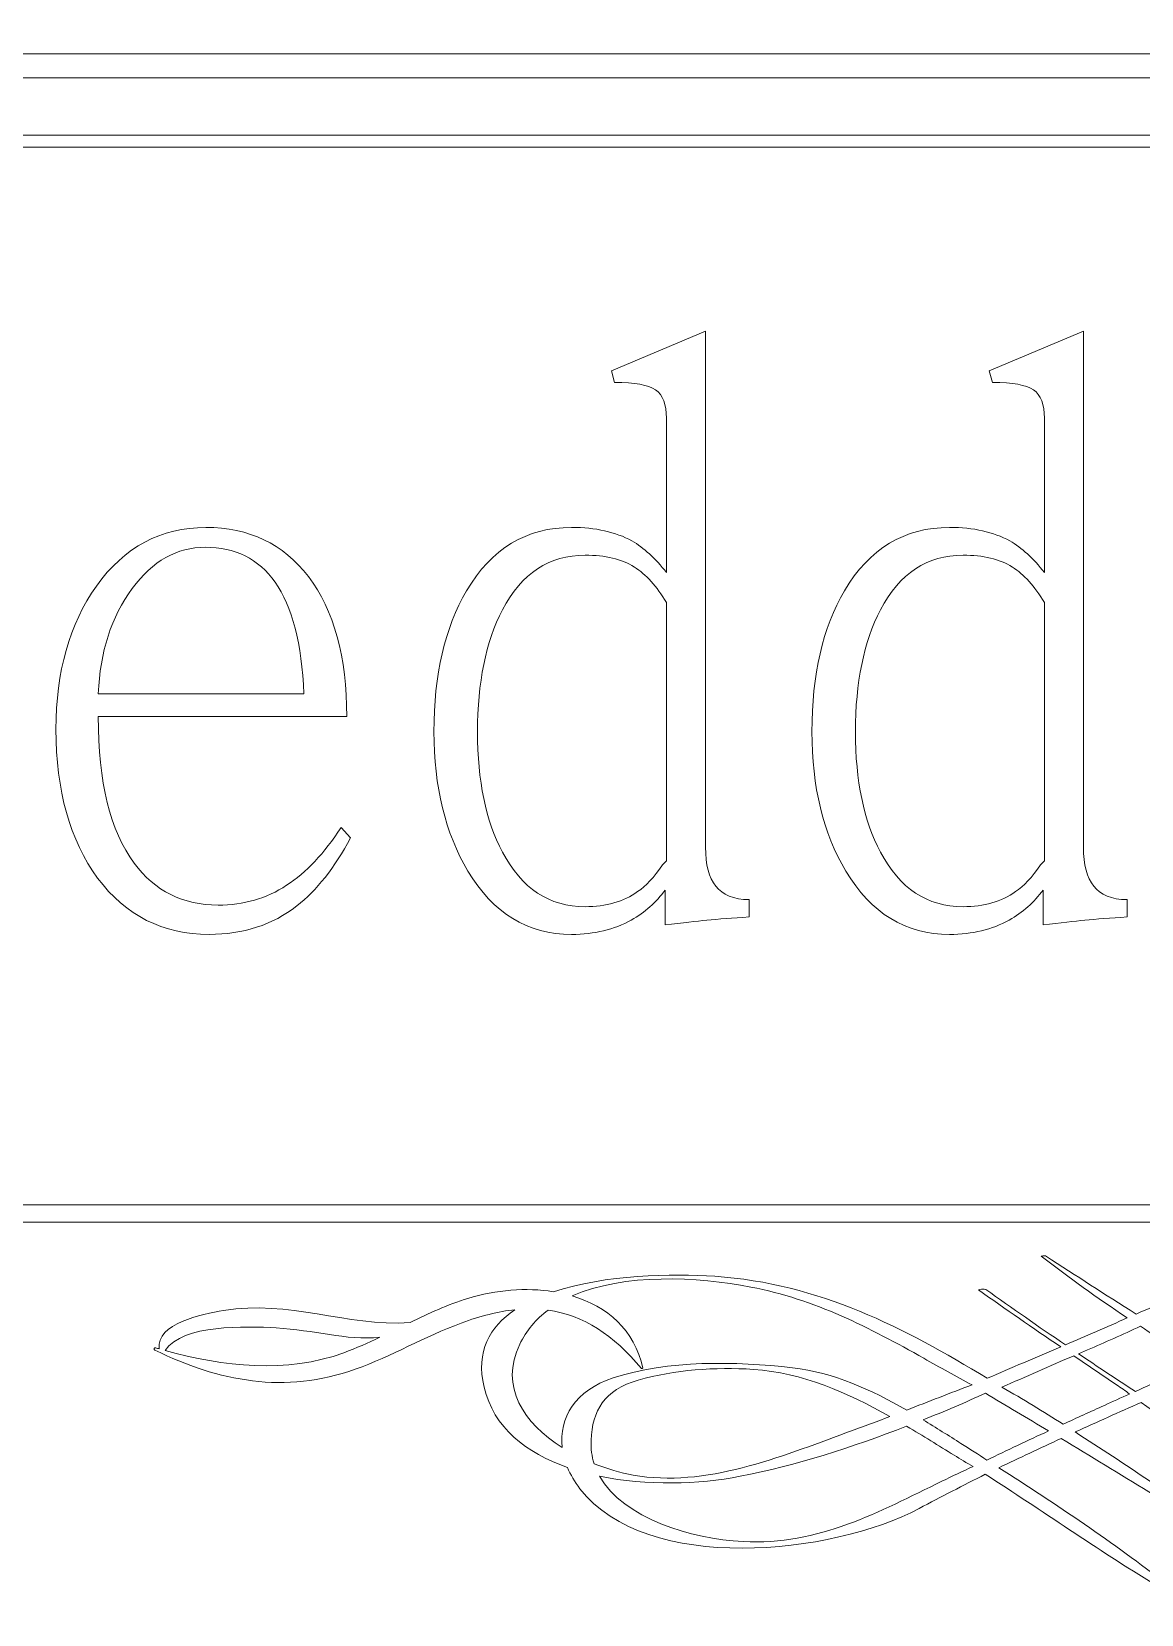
# Model space of a CAD drawing. Header units: millimetres. Extents: x -2181 to -135, y -809 to 517.
# Drawn here: x -420.31 to -396.58, y -97.23 to -63.39 of the extents above; entities that cross this region are included whole.
import ezdxf

# ---------------------------------------------------------------- set-up
doc = ezdxf.new("R2010")
doc.units = ezdxf.units.MM
doc.header["$MEASUREMENT"] = 0
doc.layers.add('layer 1', color=7, linetype='Continuous')

msp = doc.modelspace()

# ---------------------------------------------------------------- linework, layer by layer
at = {"layer": 'layer 1', "color": 250, "lineweight": 18}
msp.add_open_spline([(-449.9816, 121.6882), (-449.9816, 121.6882), (-330.1239, 121.6882), (-330.1239, 121.6882), (-330.1239, 121.6882), (-330.1239, 121.6882), (-330.1239, -123.7867), (-330.1239, -123.7867), (-330.1239, -123.7867), (-330.1239, -123.7867), (-449.9816, -123.7867), (-449.9816, -123.7867), (-449.9816, -123.7867), (-449.9816, -123.7867), (-449.9816, 121.6882), (-449.9816, 121.6882)], degree=3, knots=[0, 0, 0, 0, 0.2, 0.2, 0.2, 0.2, 0.4, 0.4, 0.4, 0.4, 0.6, 0.6, 0.6, 0.6, 1, 1, 1, 1], dxfattribs=at)
at = {"layer": 'layer 1', "color": 175, "lineweight": 18}
for points, knots in [([(-390.2295, -64.3813), (-390.2295, -64.3813), (-331.6591, -64.3813), (-331.6591, -64.3813), (-331.6591, -64.3813), (-331.6591, -64.3813), (-331.6591, -63.8664), (-331.6591, -63.8664), (-331.6591, -63.8664), (-331.6591, -63.8664), (-390.2295, -63.8664), (-390.2295, -63.8664), (-390.2295, -63.8664), (-390.2295, -63.8664), (-448.7999, -63.8664), (-448.7999, -63.8664), (-448.7999, -63.8664), (-448.7999, -63.8664), (-448.7999, -64.3813), (-448.7999, -64.3813), (-448.7999, -64.3813), (-448.7999, -64.3813), (-390.2295, -64.3813), (-390.2295, -64.3813)], [0, 0, 0, 0, 0.1428571, 0.1428571, 0.1428571, 0.1428571, 0.2857143, 0.2857143, 0.2857143, 0.2857143, 0.4285714, 0.4285714, 0.4285714, 0.4285714, 0.5714286, 0.5714286, 0.5714286, 0.5714286, 0.7142857, 0.7142857, 0.7142857, 0.7142857, 1, 1, 1, 1]), ([(-390.2305, -65.605), (-390.2305, -65.605), (-390.2295, -65.605), (-390.2295, -65.605), (-390.2295, -65.605), (-390.2295, -65.605), (-390.2285, -65.605), (-390.2285, -65.605), (-390.2285, -65.605), (-390.2285, -65.605), (-337.51, -65.605), (-337.51, -65.605), (-337.51, -65.605), (-337.51, -65.605), (-337.51, -65.8627), (-337.51, -65.8627), (-337.51, -65.8627), (-337.51, -65.8627), (-390.2285, -65.8627), (-390.2285, -65.8627), (-390.2285, -65.8627), (-390.2285, -65.8627), (-390.2295, -65.8627), (-390.2295, -65.8627), (-390.2295, -65.8627), (-390.2295, -65.8627), (-390.2305, -65.8627), (-390.2305, -65.8627), (-390.2305, -65.8627), (-390.2305, -65.8627), (-442.949, -65.8627), (-442.949, -65.8627), (-442.949, -65.8627), (-442.949, -65.8627), (-442.949, -65.605), (-442.949, -65.605), (-442.949, -65.605), (-442.949, -65.605), (-390.2305, -65.605), (-390.2305, -65.605)], [0, 0, 0, 0, 0.0909091, 0.0909091, 0.0909091, 0.0909091, 0.1818182, 0.1818182, 0.1818182, 0.1818182, 0.2727273, 0.2727273, 0.2727273, 0.2727273, 0.3636364, 0.3636364, 0.3636364, 0.3636364, 0.4545455, 0.4545455, 0.4545455, 0.4545455, 0.5454545, 0.5454545, 0.5454545, 0.5454545, 0.6363636, 0.6363636, 0.6363636, 0.6363636, 0.7272727, 0.7272727, 0.7272727, 0.7272727, 0.8181818, 0.8181818, 0.8181818, 0.8181818, 1, 1, 1, 1]), ([(-405.9001, -80.8316), (-405.9001, -80.8316), (-405.9001, -69.7946), (-405.9001, -69.7946), (-405.9001, -69.7946), (-405.9001, -69.7946), (-407.9139, -70.641), (-407.9139, -70.641), (-407.9139, -70.641), (-407.9139, -70.641), (-407.8454, -70.8949), (-407.8454, -70.8949)], [0, 0, 0, 0, 0.25, 0.25, 0.25, 0.25, 0.5, 0.5, 0.5, 0.5, 1, 1, 1, 1]), ([(-397.8175, -80.8316), (-397.8175, -80.8316), (-397.8175, -69.7946), (-397.8175, -69.7946), (-397.8175, -69.7946), (-397.8175, -69.7946), (-399.8313, -70.641), (-399.8313, -70.641), (-399.8313, -70.641), (-399.8313, -70.641), (-399.7628, -70.8949), (-399.7628, -70.8949)], [0, 0, 0, 0, 0.25, 0.25, 0.25, 0.25, 0.5, 0.5, 0.5, 0.5, 1, 1, 1, 1]), ([(-407.8454, -70.8949), (-407.4161, -70.8949), (-407.1239, -70.9457), (-406.9686, -71.0472), (-406.9686, -71.0472), (-406.8134, -71.1601), (-406.7357, -71.3632), (-406.7357, -71.6567)], [0, 0, 0, 0, 0.3333333, 0.3333333, 0.3333333, 0.3333333, 1, 1, 1, 1]), ([(-399.7628, -70.8949), (-399.3336, -70.8949), (-399.0413, -70.9457), (-398.8861, -71.0472), (-398.8861, -71.0472), (-398.7308, -71.1601), (-398.6532, -71.3632), (-398.6532, -71.6567)], [0, 0, 0, 0, 0.3333333, 0.3333333, 0.3333333, 0.3333333, 1, 1, 1, 1]), ([(-413.5717, -78.0385), (-413.5717, -76.7633), (-413.8457, -75.7645), (-414.3936, -75.0422), (-414.3936, -75.0422), (-414.9325, -74.3426), (-415.6631, -73.9927), (-416.5855, -73.9927), (-416.5855, -73.9927), (-417.5445, -73.9927), (-418.3253, -74.4103), (-418.9281, -75.2454), (-418.9281, -75.2454), (-419.5035, -76.0579), (-419.7911, -77.0792), (-419.7911, -78.3093), (-419.7911, -78.3093), (-419.7911, -79.6184), (-419.4943, -80.6792), (-418.9007, -81.4918), (-418.9007, -81.4918), (-418.2979, -82.2931), (-417.5034, -82.6937), (-416.517, -82.6937), (-416.517, -82.6937), (-415.7864, -82.6937), (-415.1608, -82.4905), (-414.6402, -82.0843), (-414.6402, -82.0843), (-414.2201, -81.757), (-413.8365, -81.2717), (-413.4895, -80.6285)], [0, 0, 0, 0, 0.1111111, 0.1111111, 0.1111111, 0.1111111, 0.2222222, 0.2222222, 0.2222222, 0.2222222, 0.3333333, 0.3333333, 0.3333333, 0.3333333, 0.4444444, 0.4444444, 0.4444444, 0.4444444, 0.5555556, 0.5555556, 0.5555556, 0.5555556, 0.6666667, 0.6666667, 0.6666667, 0.6666667, 0.7777778, 0.7777778, 0.7777778, 0.7777778, 1, 1, 1, 1]), ([(-406.7357, -74.9576), (-406.9732, -74.6529), (-407.2198, -74.4272), (-407.4755, -74.2805), (-407.4755, -74.2805), (-407.8226, -74.0886), (-408.2518, -73.9927), (-408.7632, -73.9927), (-408.7632, -73.9927), (-409.7313, -73.9927), (-410.4802, -74.4441), (-411.0099, -75.3469), (-411.0099, -75.3469), (-411.4757, -76.1369), (-411.7086, -77.1413), (-411.7086, -78.3601), (-411.7086, -78.3601), (-411.7086, -79.5338), (-411.4665, -80.5269), (-410.9825, -81.3394), (-410.9825, -81.3394), (-410.4437, -82.2423), (-409.7039, -82.6937), (-408.7632, -82.6937), (-408.7632, -82.6937), (-408.2792, -82.6937), (-407.8545, -82.5921), (-407.4892, -82.389), (-407.4892, -82.389), (-407.1969, -82.2197), (-406.9549, -82.0053), (-406.7631, -81.7457)], [0, 0, 0, 0, 0.1111111, 0.1111111, 0.1111111, 0.1111111, 0.2222222, 0.2222222, 0.2222222, 0.2222222, 0.3333333, 0.3333333, 0.3333333, 0.3333333, 0.4444444, 0.4444444, 0.4444444, 0.4444444, 0.5555556, 0.5555556, 0.5555556, 0.5555556, 0.6666667, 0.6666667, 0.6666667, 0.6666667, 0.7777778, 0.7777778, 0.7777778, 0.7777778, 1, 1, 1, 1]), ([(-398.6532, -74.9576), (-398.8906, -74.6529), (-399.1372, -74.4272), (-399.3929, -74.2805), (-399.3929, -74.2805), (-399.74, -74.0886), (-400.1692, -73.9927), (-400.6806, -73.9927), (-400.6806, -73.9927), (-401.6487, -73.9927), (-402.3976, -74.4441), (-402.9273, -75.3469), (-402.9273, -75.3469), (-403.3931, -76.1369), (-403.626, -77.1413), (-403.626, -78.3601), (-403.626, -78.3601), (-403.626, -79.5338), (-403.384, -80.5269), (-402.8999, -81.3394), (-402.8999, -81.3394), (-402.3611, -82.2423), (-401.6213, -82.6937), (-400.6806, -82.6937), (-400.6806, -82.6937), (-400.1966, -82.6937), (-399.7719, -82.5921), (-399.4066, -82.389), (-399.4066, -82.389), (-399.1144, -82.2197), (-398.8723, -82.0053), (-398.6806, -81.7457)], [0, 0, 0, 0, 0.1111111, 0.1111111, 0.1111111, 0.1111111, 0.2222222, 0.2222222, 0.2222222, 0.2222222, 0.3333333, 0.3333333, 0.3333333, 0.3333333, 0.4444444, 0.4444444, 0.4444444, 0.4444444, 0.5555556, 0.5555556, 0.5555556, 0.5555556, 0.6666667, 0.6666667, 0.6666667, 0.6666667, 0.7777778, 0.7777778, 0.7777778, 0.7777778, 1, 1, 1, 1]), ([(-418.887, -77.5476), (-418.8505, -76.6561), (-418.6085, -75.9056), (-418.1609, -75.2962), (-418.1609, -75.2962), (-417.7226, -74.7093), (-417.202, -74.4159), (-416.5992, -74.4159), (-416.5992, -74.4159), (-415.9599, -74.4159), (-415.4622, -74.6642), (-415.106, -75.1607), (-415.106, -75.1607), (-414.7407, -75.6798), (-414.5352, -76.4755), (-414.4895, -77.5476)], [0, 0, 0, 0, 0.2, 0.2, 0.2, 0.2, 0.4, 0.4, 0.4, 0.4, 0.6, 0.6, 0.6, 0.6, 1, 1, 1, 1]), ([(-406.8179, -81.204), (-407.0006, -81.4749), (-407.1787, -81.6667), (-407.3522, -81.7796), (-407.3522, -81.7796), (-407.6536, -81.994), (-408.028, -82.1012), (-408.4756, -82.1012), (-408.4756, -82.1012), (-409.2427, -82.1012), (-409.8318, -81.7119), (-410.2428, -80.9332), (-410.2428, -80.9332), (-410.5989, -80.2673), (-410.777, -79.4097), (-410.777, -78.3601), (-410.777, -78.3601), (-410.777, -77.3106), (-410.5989, -76.4416), (-410.2428, -75.7532), (-410.2428, -75.7532), (-409.8318, -74.9745), (-409.2427, -74.5852), (-408.4756, -74.5852), (-408.4756, -74.5852), (-408.0463, -74.5852), (-407.6947, -74.6698), (-407.4207, -74.8391), (-407.4207, -74.8391), (-407.1741, -74.9971), (-406.9458, -75.251), (-406.7357, -75.6009)], [0, 0, 0, 0, 0.1111111, 0.1111111, 0.1111111, 0.1111111, 0.2222222, 0.2222222, 0.2222222, 0.2222222, 0.3333333, 0.3333333, 0.3333333, 0.3333333, 0.4444444, 0.4444444, 0.4444444, 0.4444444, 0.5555556, 0.5555556, 0.5555556, 0.5555556, 0.6666667, 0.6666667, 0.6666667, 0.6666667, 0.7777778, 0.7777778, 0.7777778, 0.7777778, 1, 1, 1, 1]), ([(-398.7354, -81.204), (-398.918, -81.4749), (-399.0961, -81.6667), (-399.2696, -81.7796), (-399.2696, -81.7796), (-399.571, -81.994), (-399.9455, -82.1012), (-400.393, -82.1012), (-400.393, -82.1012), (-401.1601, -82.1012), (-401.7492, -81.7119), (-402.1602, -80.9332), (-402.1602, -80.9332), (-402.5164, -80.2673), (-402.6944, -79.4097), (-402.6944, -78.3601), (-402.6944, -78.3601), (-402.6944, -77.3106), (-402.5164, -76.4416), (-402.1602, -75.7532), (-402.1602, -75.7532), (-401.7492, -74.9745), (-401.1601, -74.5852), (-400.393, -74.5852), (-400.393, -74.5852), (-399.9637, -74.5852), (-399.6121, -74.6698), (-399.3381, -74.8391), (-399.3381, -74.8391), (-399.0915, -74.9971), (-398.8632, -75.251), (-398.6532, -75.6009)], [0, 0, 0, 0, 0.1111111, 0.1111111, 0.1111111, 0.1111111, 0.2222222, 0.2222222, 0.2222222, 0.2222222, 0.3333333, 0.3333333, 0.3333333, 0.3333333, 0.4444444, 0.4444444, 0.4444444, 0.4444444, 0.5555556, 0.5555556, 0.5555556, 0.5555556, 0.6666667, 0.6666667, 0.6666667, 0.6666667, 0.7777778, 0.7777778, 0.7777778, 0.7777778, 1, 1, 1, 1]), ([(-406.7357, -75.6009), (-406.7357, -75.6009), (-406.7357, -81.1194), (-406.7357, -81.1194), (-406.7357, -81.1194), (-406.7357, -81.1194), (-406.8179, -81.204), (-406.8179, -81.204)], [0, 0, 0, 0, 0.3333333, 0.3333333, 0.3333333, 0.3333333, 1, 1, 1, 1]), ([(-398.6532, -75.6009), (-398.6532, -75.6009), (-398.6532, -81.1194), (-398.6532, -81.1194), (-398.6532, -81.1194), (-398.6532, -81.1194), (-398.7354, -81.204), (-398.7354, -81.204)], [0, 0, 0, 0, 0.3333333, 0.3333333, 0.3333333, 0.3333333, 1, 1, 1, 1]), ([(-413.695, -80.4084), (-414.0511, -80.9614), (-414.4393, -81.3733), (-414.8594, -81.6442), (-414.8594, -81.6442), (-415.2886, -81.9263), (-415.7772, -82.0673), (-416.3252, -82.0673), (-416.3252, -82.0673), (-417.0741, -82.0673), (-417.6723, -81.7683), (-418.1198, -81.1702), (-418.1198, -81.1702), (-418.6313, -80.4818), (-418.887, -79.4379), (-418.887, -78.0385)], [0, 0, 0, 0, 0.2, 0.2, 0.2, 0.2, 0.4, 0.4, 0.4, 0.4, 0.6, 0.6, 0.6, 0.6, 1, 1, 1, 1]), ([(-404.9685, -81.9489), (-405.2973, -81.9489), (-405.5348, -81.8529), (-405.6809, -81.6611), (-405.6809, -81.6611), (-405.827, -81.4805), (-405.9001, -81.204), (-405.9001, -80.8316)], [0, 0, 0, 0, 0.3333333, 0.3333333, 0.3333333, 0.3333333, 1, 1, 1, 1]), ([(-396.886, -81.9489), (-397.2147, -81.9489), (-397.4522, -81.8529), (-397.5983, -81.6611), (-397.5983, -81.6611), (-397.7444, -81.4805), (-397.8175, -81.204), (-397.8175, -80.8316)], [0, 0, 0, 0, 0.3333333, 0.3333333, 0.3333333, 0.3333333, 1, 1, 1, 1]), ([(-406.7631, -82.4905), (-406.3887, -82.4454), (-406.0919, -82.4116), (-405.8727, -82.389), (-405.8727, -82.389), (-405.6261, -82.3664), (-405.3247, -82.3438), (-404.9685, -82.3213)], [0, 0, 0, 0, 0.3333333, 0.3333333, 0.3333333, 0.3333333, 1, 1, 1, 1]), ([(-398.6806, -82.4905), (-398.3061, -82.4454), (-398.0093, -82.4116), (-397.7901, -82.389), (-397.7901, -82.389), (-397.5435, -82.3664), (-397.2421, -82.3438), (-396.886, -82.3213)], [0, 0, 0, 0, 0.3333333, 0.3333333, 0.3333333, 0.3333333, 1, 1, 1, 1]), ([(-390.2295, -88.8477), (-390.2295, -88.8477), (-390.3264, -88.8477), (-390.3264, -88.8477), (-390.3264, -88.8477), (-390.3264, -88.8477), (-390.4233, -88.8477), (-390.4233, -88.8477), (-390.4233, -88.8477), (-390.4233, -88.8477), (-437.3285, -88.8477), (-437.3285, -88.8477), (-437.3285, -88.8477), (-437.3285, -88.8477), (-437.3285, -88.4781), (-437.3285, -88.4781), (-437.3285, -88.4781), (-437.3285, -88.4781), (-390.4233, -88.4781), (-390.4233, -88.4781), (-390.4233, -88.4781), (-390.4233, -88.4781), (-390.3264, -88.4781), (-390.3264, -88.4781), (-390.3264, -88.4781), (-390.3264, -88.4781), (-390.2295, -88.4781), (-390.2295, -88.4781), (-390.2295, -88.4781), (-390.2295, -88.4781), (-343.3243, -88.4781), (-343.3243, -88.4781), (-343.3243, -88.4781), (-343.3243, -88.4781), (-343.3243, -88.8477), (-343.3243, -88.8477), (-343.3243, -88.8477), (-343.3243, -88.8477), (-390.2295, -88.8477), (-390.2295, -88.8477)], [0, 0, 0, 0, 0.0909091, 0.0909091, 0.0909091, 0.0909091, 0.1818182, 0.1818182, 0.1818182, 0.1818182, 0.2727273, 0.2727273, 0.2727273, 0.2727273, 0.3636364, 0.3636364, 0.3636364, 0.3636364, 0.4545455, 0.4545455, 0.4545455, 0.4545455, 0.5454545, 0.5454545, 0.5454545, 0.5454545, 0.6363636, 0.6363636, 0.6363636, 0.6363636, 0.7272727, 0.7272727, 0.7272727, 0.7272727, 0.8181818, 0.8181818, 0.8181818, 0.8181818, 1, 1, 1, 1]), ([(-399.6297, -94.0969), (-399.1899, -93.889), (-398.7427, -93.6778), (-398.2933, -93.4705), (-398.2933, -93.4705), (-397.0395, -94.2243), (-395.7979, -94.9947), (-394.5637, -95.7632), (-394.5637, -95.7632), (-394.545, -95.7755), (-394.4805, -95.7587), (-394.478, -95.7597), (-394.478, -95.7597), (-395.1572, -95.3373), (-395.7488, -94.8209), (-396.4066, -94.3776), (-396.4066, -94.3776), (-396.9313, -94.0243), (-397.4595, -93.6754), (-397.9936, -93.333), (-397.9936, -93.333), (-397.5279, -93.1202), (-397.0595, -92.9107), (-396.5826, -92.7004), (-396.5826, -92.7004), (-395.9488, -93.1468), (-395.331, -93.6149), (-394.6584, -94.0017), (-394.6584, -94.0017), (-393.4435, -94.7002), (-392.0949, -95.1637), (-390.6101, -95.0249), (-390.6101, -95.0249), (-390.5163, -95.0161), (-390.4216, -95.0017), (-390.3265, -94.983), (-390.3265, -94.983), (-390.2312, -95.0017), (-390.1365, -95.0161), (-390.0427, -95.0249), (-390.0427, -95.0249), (-388.5579, -95.1637), (-387.2093, -94.7002), (-385.9944, -94.0017), (-385.9944, -94.0017), (-385.3218, -93.6149), (-384.704, -93.1468), (-384.0702, -92.7004), (-384.0702, -92.7004), (-383.5933, -92.9107), (-383.1249, -93.1202), (-382.6591, -93.333), (-382.6591, -93.333), (-383.1933, -93.6754), (-383.7215, -94.0243), (-384.2462, -94.3776), (-384.2462, -94.3776), (-384.904, -94.8209), (-385.4956, -95.3373), (-386.1748, -95.7597), (-386.1748, -95.7597), (-386.1723, -95.7587), (-386.1079, -95.7755), (-386.0891, -95.7632), (-386.0891, -95.7632), (-384.8549, -94.9947), (-383.6133, -94.2243), (-382.3595, -93.4705), (-382.3595, -93.4705), (-381.91, -93.6778), (-381.4629, -93.889), (-381.0231, -94.0969), (-381.0231, -94.0969), (-382.2613, -94.879), (-383.4763, -95.7031), (-384.6125, -96.5866), (-384.6125, -96.5866), (-384.6166, -96.5893), (-384.4125, -96.6278), (-384.3637, -96.5971), (-384.3637, -96.5971), (-383.1247, -95.8386), (-381.9443, -95.0122), (-380.734, -94.2362), (-380.734, -94.2362), (-380.2657, -94.4745), (-379.7895, -94.7176), (-379.3201, -94.968), (-379.3201, -94.968), (-377.4674, -95.9565), (-373.4915, -96.3812), (-372.0679, -94.5479), (-372.0679, -94.5479), (-371.9535, -94.4005), (-371.864, -94.2467), (-371.7996, -94.0914), (-371.7996, -94.0914), (-370.9181, -93.7834), (-370.2201, -93.2388), (-370.0158, -92.3709), (-370.0158, -92.3709), (-369.8375, -91.6127), (-370.1359, -91.0835), (-370.6763, -90.7193), (-370.6763, -90.7193), (-370.322, -90.7556), (-369.941, -90.8499), (-369.5263, -91.0041), (-369.5263, -91.0041), (-368.7467, -91.294), (-368.0465, -91.7093), (-367.2623, -91.9911), (-367.2623, -91.9911), (-365.7635, -92.5289), (-364.3378, -92.2512), (-362.974, -91.5807), (-362.974, -91.5807), (-362.9446, -91.5666), (-362.964, -91.5249), (-362.9957, -91.5344), (-362.9957, -91.5344), (-363.0204, -91.5415), (-363.0451, -91.547), (-363.0684, -91.554), (-363.0684, -91.554), (-362.9957, -91.0112), (-363.9872, -90.8124), (-364.4447, -90.7357), (-364.4447, -90.7357), (-365.842, -90.5002), (-367.0575, -91.081), (-368.4324, -90.9937), (-368.4324, -90.9937), (-368.8321, -90.7983), (-369.2376, -90.6096), (-369.6726, -90.4767), (-369.6726, -90.4767), (-370.2713, -90.2937), (-370.9148, -90.2399), (-371.4984, -90.3332), (-371.4984, -90.3332), (-372.6023, -89.9696), (-374.0498, -89.9412), (-374.9479, -90.0037), (-374.9479, -90.0037), (-377.2082, -90.1611), (-379, -91.1111), (-380.7772, -92.1843), (-380.7772, -92.1843), (-381.2862, -91.9641), (-381.8175, -91.7397), (-382.3473, -91.5124), (-382.3473, -91.5124), (-381.7562, -91.1112), (-381.1676, -90.7072), (-380.5896, -90.2916), (-380.5896, -90.2916), (-380.5909, -90.2923), (-380.7141, -90.2622), (-380.746, -90.2852), (-380.746, -90.2852), (-381.3065, -90.6851), (-381.8747, -91.0795), (-382.448, -91.4693), (-382.448, -91.4693), (-382.8904, -91.2791), (-383.3318, -91.0871), (-383.7726, -90.8942), (-383.7726, -90.8942), (-383.0965, -90.4446), (-382.5555, -90.0481), (-381.9267, -89.5735), (-381.9267, -89.5735), (-381.9255, -89.573), (-382.0035, -89.5569), (-382.0231, -89.569), (-382.0231, -89.569), (-382.7081, -90.0095), (-383.2658, -90.374), (-383.9613, -90.8116), (-383.9613, -90.8116), (-384.4282, -90.607), (-384.895, -90.4013), (-385.3612, -90.1958), (-385.3612, -90.1958), (-386.9609, -89.4912), (-388.5852, -89.1064), (-390.3264, -89.1521), (-390.3264, -89.1521), (-392.0676, -89.1064), (-393.6919, -89.4912), (-395.2916, -90.1958), (-395.2916, -90.1958), (-395.7577, -90.4013), (-396.2246, -90.607), (-396.6914, -90.8116), (-396.6914, -90.8116), (-397.387, -90.374), (-397.9447, -90.0095), (-398.6297, -89.569), (-398.6297, -89.569), (-398.6492, -89.5569), (-398.7272, -89.573), (-398.7261, -89.5735), (-398.7261, -89.5735), (-398.0974, -90.0481), (-397.5562, -90.4446), (-396.8802, -90.8942), (-396.8802, -90.8942), (-397.321, -91.0871), (-397.7624, -91.2791), (-398.2049, -91.4693), (-398.2049, -91.4693), (-398.7781, -91.0795), (-399.3463, -90.6851), (-399.9068, -90.2852), (-399.9068, -90.2852), (-399.9387, -90.2622), (-400.062, -90.2923), (-400.0631, -90.2916), (-400.0631, -90.2916), (-399.4852, -90.7072), (-398.8965, -91.1112), (-398.3055, -91.5124), (-398.3055, -91.5124), (-398.8353, -91.7397), (-399.3666, -91.9641), (-399.8756, -92.1843), (-399.8756, -92.1843), (-401.6528, -91.1111), (-403.4446, -90.1611), (-405.7049, -90.0037), (-405.7049, -90.0037), (-406.603, -89.9412), (-408.0505, -89.9696), (-409.1544, -90.3332), (-409.1544, -90.3332), (-409.738, -90.2399), (-410.3814, -90.2937), (-410.9802, -90.4767), (-410.9802, -90.4767), (-411.4152, -90.6096), (-411.8207, -90.7983), (-412.2204, -90.9937), (-412.2204, -90.9937), (-413.5953, -91.081), (-414.8108, -90.5002), (-416.2081, -90.7357), (-416.2081, -90.7357), (-416.6656, -90.8124), (-417.6572, -91.0112), (-417.5844, -91.554), (-417.5844, -91.554), (-417.6077, -91.547), (-417.6324, -91.5415), (-417.6572, -91.5344), (-417.6572, -91.5344), (-417.6887, -91.5249), (-417.7082, -91.5666), (-417.6787, -91.5807), (-417.6787, -91.5807), (-416.315, -92.2512), (-414.8892, -92.5289), (-413.3905, -91.9911), (-413.3905, -91.9911), (-412.6063, -91.7093), (-411.906, -91.294), (-411.1265, -91.0041), (-411.1265, -91.0041), (-410.7118, -90.8499), (-410.3308, -90.7556), (-409.9765, -90.7193), (-409.9765, -90.7193), (-410.5169, -91.0835), (-410.8153, -91.6127), (-410.637, -92.3709), (-410.637, -92.3709), (-410.4327, -93.2388), (-409.7347, -93.7834), (-408.8532, -94.0914), (-408.8532, -94.0914), (-408.7889, -94.2467), (-408.6993, -94.4005), (-408.5849, -94.5479), (-408.5849, -94.5479), (-407.1613, -96.3812), (-403.1854, -95.9565), (-401.3327, -94.968), (-401.3327, -94.968), (-400.8633, -94.7176), (-400.3871, -94.4745), (-399.9187, -94.2362), (-399.9187, -94.2362), (-398.7085, -95.0122), (-397.5281, -95.8386), (-396.2891, -96.5971), (-396.2891, -96.5971), (-396.2403, -96.6278), (-396.0362, -96.5893), (-396.0403, -96.5866), (-396.0403, -96.5866), (-397.1765, -95.7031), (-398.3915, -94.879), (-399.6297, -94.0969)], [0, 0, 0, 0, 0.012987, 0.012987, 0.012987, 0.012987, 0.025974, 0.025974, 0.025974, 0.025974, 0.038961, 0.038961, 0.038961, 0.038961, 0.0519481, 0.0519481, 0.0519481, 0.0519481, 0.0649351, 0.0649351, 0.0649351, 0.0649351, 0.0779221, 0.0779221, 0.0779221, 0.0779221, 0.0909091, 0.0909091, 0.0909091, 0.0909091, 0.1038961, 0.1038961, 0.1038961, 0.1038961, 0.1168831, 0.1168831, 0.1168831, 0.1168831, 0.1298701, 0.1298701, 0.1298701, 0.1298701, 0.1428571, 0.1428571, 0.1428571, 0.1428571, 0.1558442, 0.1558442, 0.1558442, 0.1558442, 0.1688312, 0.1688312, 0.1688312, 0.1688312, 0.1818182, 0.1818182, 0.1818182, 0.1818182, 0.1948052, 0.1948052, 0.1948052, 0.1948052, 0.2077922, 0.2077922, 0.2077922, 0.2077922, 0.2207792, 0.2207792, 0.2207792, 0.2207792, 0.2337662, 0.2337662, 0.2337662, 0.2337662, 0.2467532, 0.2467532, 0.2467532, 0.2467532, 0.2597403, 0.2597403, 0.2597403, 0.2597403, 0.2727273, 0.2727273, 0.2727273, 0.2727273, 0.2857143, 0.2857143, 0.2857143, 0.2857143, 0.2987013, 0.2987013, 0.2987013, 0.2987013, 0.3116883, 0.3116883, 0.3116883, 0.3116883, 0.3246753, 0.3246753, 0.3246753, 0.3246753, 0.3376623, 0.3376623, 0.3376623, 0.3376623, 0.3506494, 0.3506494, 0.3506494, 0.3506494, 0.3636364, 0.3636364, 0.3636364, 0.3636364, 0.3766234, 0.3766234, 0.3766234, 0.3766234, 0.3896104, 0.3896104, 0.3896104, 0.3896104, 0.4025974, 0.4025974, 0.4025974, 0.4025974, 0.4155844, 0.4155844, 0.4155844, 0.4155844, 0.4285714, 0.4285714, 0.4285714, 0.4285714, 0.4415584, 0.4415584, 0.4415584, 0.4415584, 0.4545455, 0.4545455, 0.4545455, 0.4545455, 0.4675325, 0.4675325, 0.4675325, 0.4675325, 0.4805195, 0.4805195, 0.4805195, 0.4805195, 0.4935065, 0.4935065, 0.4935065, 0.4935065, 0.5064935, 0.5064935, 0.5064935, 0.5064935, 0.5194805, 0.5194805, 0.5194805, 0.5194805, 0.5324675, 0.5324675, 0.5324675, 0.5324675, 0.5454545, 0.5454545, 0.5454545, 0.5454545, 0.5584416, 0.5584416, 0.5584416, 0.5584416, 0.5714286, 0.5714286, 0.5714286, 0.5714286, 0.5844156, 0.5844156, 0.5844156, 0.5844156, 0.5974026, 0.5974026, 0.5974026, 0.5974026, 0.6103896, 0.6103896, 0.6103896, 0.6103896, 0.6233766, 0.6233766, 0.6233766, 0.6233766, 0.6363636, 0.6363636, 0.6363636, 0.6363636, 0.6493506, 0.6493506, 0.6493506, 0.6493506, 0.6623377, 0.6623377, 0.6623377, 0.6623377, 0.6753247, 0.6753247, 0.6753247, 0.6753247, 0.6883117, 0.6883117, 0.6883117, 0.6883117, 0.7012987, 0.7012987, 0.7012987, 0.7012987, 0.7142857, 0.7142857, 0.7142857, 0.7142857, 0.7272727, 0.7272727, 0.7272727, 0.7272727, 0.7402597, 0.7402597, 0.7402597, 0.7402597, 0.7532468, 0.7532468, 0.7532468, 0.7532468, 0.7662338, 0.7662338, 0.7662338, 0.7662338, 0.7792208, 0.7792208, 0.7792208, 0.7792208, 0.7922078, 0.7922078, 0.7922078, 0.7922078, 0.8051948, 0.8051948, 0.8051948, 0.8051948, 0.8181818, 0.8181818, 0.8181818, 0.8181818, 0.8311688, 0.8311688, 0.8311688, 0.8311688, 0.8441558, 0.8441558, 0.8441558, 0.8441558, 0.8571429, 0.8571429, 0.8571429, 0.8571429, 0.8701299, 0.8701299, 0.8701299, 0.8701299, 0.8831169, 0.8831169, 0.8831169, 0.8831169, 0.8961039, 0.8961039, 0.8961039, 0.8961039, 0.9090909, 0.9090909, 0.9090909, 0.9090909, 0.9220779, 0.9220779, 0.9220779, 0.9220779, 0.9350649, 0.9350649, 0.9350649, 0.9350649, 0.9480519, 0.9480519, 0.9480519, 0.9480519, 0.961039, 0.961039, 0.961039, 0.961039, 0.974026, 0.974026, 0.974026, 0.974026, 1, 1, 1, 1]), ([(-400.2015, -92.3274), (-400.6671, -92.498), (-401.1319, -92.6836), (-401.5989, -92.8646), (-401.5989, -92.8646), (-402.35, -92.4333), (-403.1585, -92.0612), (-404.0381, -91.9592), (-404.0381, -91.9592), (-405.253, -91.8181), (-406.7146, -91.7941), (-407.8767, -92.176), (-407.8767, -92.176), (-408.6872, -92.4422), (-409.0389, -93.0348), (-408.9663, -93.6641), (-408.9663, -93.6641), (-409.7827, -93.1474), (-410.3153, -92.3626), (-409.875, -91.4586), (-409.875, -91.4586), (-409.73, -91.1604), (-409.522, -90.9198), (-409.2692, -90.7281), (-409.2692, -90.7281), (-408.5086, -90.8333), (-407.8722, -91.2588), (-407.2684, -91.9773), (-407.2684, -91.9773), (-407.2585, -91.9883), (-407.241, -91.9822), (-407.242, -91.9685), (-407.242, -91.9685), (-407.4181, -91.1472), (-408.0069, -90.6473), (-408.7502, -90.425), (-408.7502, -90.425), (-407.6401, -89.9292), (-406.072, -90.0162), (-404.9308, -90.2342), (-404.9308, -90.2342), (-403.5602, -90.4957), (-402.3902, -91.1048), (-401.2309, -91.7572), (-401.2309, -91.7572), (-400.8858, -91.9513), (-400.5417, -92.1476), (-400.2015, -92.3274)], [0, 0, 0, 0, 0.0769231, 0.0769231, 0.0769231, 0.0769231, 0.1538462, 0.1538462, 0.1538462, 0.1538462, 0.2307692, 0.2307692, 0.2307692, 0.2307692, 0.3076923, 0.3076923, 0.3076923, 0.3076923, 0.3846154, 0.3846154, 0.3846154, 0.3846154, 0.4615385, 0.4615385, 0.4615385, 0.4615385, 0.5384615, 0.5384615, 0.5384615, 0.5384615, 0.6153846, 0.6153846, 0.6153846, 0.6153846, 0.6923077, 0.6923077, 0.6923077, 0.6923077, 0.7692308, 0.7692308, 0.7692308, 0.7692308, 0.8461538, 0.8461538, 0.8461538, 0.8461538, 1, 1, 1, 1]), ([(-417.4577, -91.5883), (-417.0749, -91.0273), (-415.7435, -91.0712), (-415.08, -91.107), (-415.08, -91.107), (-414.2715, -91.1502), (-413.5963, -91.3799), (-412.8683, -91.3085), (-412.8683, -91.3085), (-413.1174, -91.4275), (-413.3704, -91.5415), (-413.6354, -91.6381), (-413.6354, -91.6381), (-414.8592, -92.0875), (-416.2175, -91.937), (-417.4577, -91.5886), (-417.4577, -91.5886), (-417.4577, -91.5883), (-417.4577, -91.5886), (-417.4577, -91.5883)], [0, 0, 0, 0, 0.1666667, 0.1666667, 0.1666667, 0.1666667, 0.3333333, 0.3333333, 0.3333333, 0.3333333, 0.5, 0.5, 0.5, 0.5, 0.6666667, 0.6666667, 0.6666667, 0.6666667, 1, 1, 1, 1]), ([(-397.7296, -91.5767), (-397.3577, -91.4181), (-396.9811, -91.2471), (-396.6005, -91.072), (-396.6005, -91.072), (-396.138, -91.3795), (-395.8319, -91.5722), (-395.3495, -91.8586), (-395.3495, -91.8586), (-395.8069, -92.0565), (-396.2614, -92.2603), (-396.7083, -92.4691)], [0, 0, 0, 0, 0.25, 0.25, 0.25, 0.25, 0.5, 0.5, 0.5, 0.5, 1, 1, 1, 1]), ([(-401.9577, -93.0026), (-402.8595, -92.4955), (-403.8354, -92.0609), (-404.8762, -91.9945), (-404.8762, -91.9945), (-405.6991, -91.9424), (-406.5545, -91.9996), (-407.3393, -92.2238), (-407.3393, -92.2238), (-408.0706, -92.4327), (-408.3209, -92.8799), (-408.348, -93.5102), (-408.348, -93.5102), (-408.3555, -93.6889), (-408.3323, -93.8557), (-408.2823, -94.0107), (-408.2823, -94.0107), (-408.0069, -94.1208), (-407.7219, -94.2034), (-407.446, -94.254), (-407.446, -94.254), (-405.9114, -94.5347), (-404.2763, -93.8546), (-402.9001, -93.3543), (-402.9001, -93.3543), (-402.5849, -93.2395), (-402.2709, -93.1221), (-401.9577, -93.0026)], [0, 0, 0, 0, 0.125, 0.125, 0.125, 0.125, 0.25, 0.25, 0.25, 0.25, 0.375, 0.375, 0.375, 0.375, 0.5, 0.5, 0.5, 0.5, 0.625, 0.625, 0.625, 0.625, 0.75, 0.75, 0.75, 0.75, 1, 1, 1, 1]), ([(-397.1102, -92.3223), (-397.0148, -92.387), (-396.9193, -92.453), (-396.833, -92.521), (-396.833, -92.521), (-397.0182, -92.6031), (-397.1949, -92.6836), (-397.3712, -92.7636), (-397.3712, -92.7636), (-397.6657, -92.8976), (-397.9598, -93.0319), (-398.2539, -93.1668), (-398.2539, -93.1668), (-398.678, -92.8975), (-399.1059, -92.6323), (-399.5612, -92.3753)], [0, 0, 0, 0, 0.2, 0.2, 0.2, 0.2, 0.4, 0.4, 0.4, 0.4, 0.6, 0.6, 0.6, 0.6, 1, 1, 1, 1]), ([(-399.8831, -93.9332), (-400.0578, -93.8155), (-400.2475, -93.6963), (-400.4371, -93.5779), (-400.4371, -93.5779), (-400.7003, -93.4132), (-400.9704, -93.2407), (-401.2488, -93.072), (-401.2488, -93.072), (-400.7899, -92.8901), (-400.3351, -92.7), (-399.9132, -92.501), (-399.9132, -92.501), (-399.4806, -92.763), (-399.0208, -93.0348), (-398.5628, -93.3089), (-398.5628, -93.3089), (-399.0088, -93.5142), (-399.4541, -93.7215), (-399.8831, -93.9332)], [0, 0, 0, 0, 0.1666667, 0.1666667, 0.1666667, 0.1666667, 0.3333333, 0.3333333, 0.3333333, 0.3333333, 0.5, 0.5, 0.5, 0.5, 0.6666667, 0.6666667, 0.6666667, 0.6666667, 1, 1, 1, 1]), ([(-400.1751, -94.0703), (-400.3981, -94.1692), (-400.6241, -94.2778), (-400.8491, -94.3871), (-400.8491, -94.3871), (-402.1825, -95.0345), (-403.4779, -95.7603), (-405.0985, -95.6773), (-405.0985, -95.6773), (-406.2041, -95.6205), (-407.6567, -95.1811), (-408.1643, -94.2789), (-408.1643, -94.2789), (-407.1606, -94.4846), (-406.0394, -94.452), (-405.1617, -94.2808), (-405.1617, -94.2808), (-403.9534, -94.0455), (-402.764, -93.6577), (-401.5999, -93.2094), (-401.5999, -93.2094), (-401.2502, -93.4161), (-400.9123, -93.6282), (-400.5866, -93.8267), (-400.5866, -93.8267), (-400.4499, -93.91), (-400.314, -93.994), (-400.1751, -94.0703)], [0, 0, 0, 0, 0.125, 0.125, 0.125, 0.125, 0.25, 0.25, 0.25, 0.25, 0.375, 0.375, 0.375, 0.375, 0.5, 0.5, 0.5, 0.5, 0.625, 0.625, 0.625, 0.625, 0.75, 0.75, 0.75, 0.75, 1, 1, 1, 1])]:
    msp.add_open_spline(points, degree=3, knots=knots, dxfattribs=at)
for points in [[(-406.7357, -71.6567), (-406.7357, -71.6567), (-406.7357, -74.9576), (-406.7357, -74.9576)], [(-398.6532, -71.6567), (-398.6532, -71.6567), (-398.6532, -74.9576), (-398.6532, -74.9576)], [(-414.4895, -77.5476), (-414.4895, -77.5476), (-418.887, -77.5476), (-418.887, -77.5476)], [(-418.887, -78.0385), (-418.887, -78.0385), (-413.5717, -78.0385), (-413.5717, -78.0385)], [(-413.4895, -80.6285), (-413.4895, -80.6285), (-413.695, -80.4084), (-413.695, -80.4084)], [(-406.7631, -81.7457), (-406.7631, -81.7457), (-406.7631, -82.4905), (-406.7631, -82.4905)], [(-398.6806, -81.7457), (-398.6806, -81.7457), (-398.6806, -82.4905), (-398.6806, -82.4905)], [(-404.9685, -82.3213), (-404.9685, -82.3213), (-404.9685, -81.9489), (-404.9685, -81.9489)], [(-396.886, -82.3213), (-396.886, -82.3213), (-396.886, -81.9489), (-396.886, -81.9489)], [(-399.5612, -92.3753), (-399.0582, -92.152), (-398.5379, -91.9235), (-398.0247, -91.7029)], [(-398.0247, -91.7029), (-398.0247, -91.7029), (-397.1102, -92.3223), (-397.1102, -92.3223)], [(-397.9241, -91.6597), (-397.9241, -91.6597), (-397.7296, -91.5767), (-397.7296, -91.5767)], [(-396.7083, -92.4691), (-397.1115, -92.2041), (-397.5193, -91.933), (-397.9241, -91.6597)]]:
    msp.add_open_spline(points, degree=3, dxfattribs=at)

doc.saveas('drawing.dxf')
